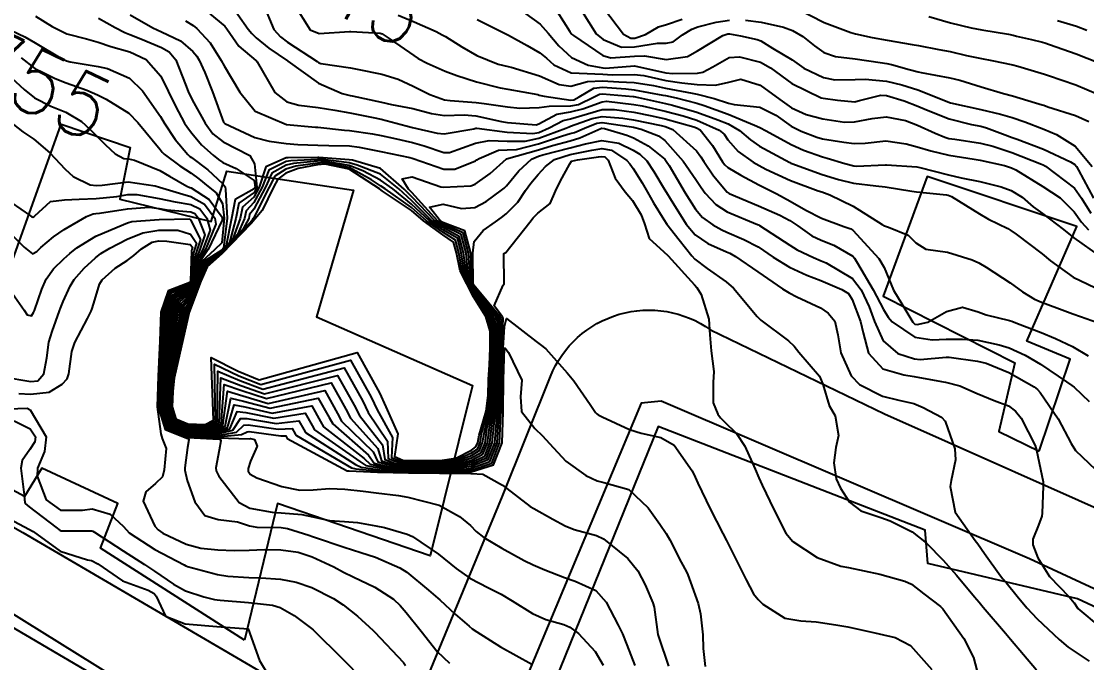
# Model space of a CAD drawing. Header units: metres. Extents: x 318500 to 325275, y 7408834 to 7428799.
# Drawn here: x 323416.3 to 323483.8, y 7419974.9 to 7420015.6 of the extents above; entities that cross this region are included whole.
import ezdxf
from ezdxf.enums import TextEntityAlignment as Align

# ---------------------------------------------------------------- set-up
doc = ezdxf.new("R2010")
doc.units = ezdxf.units.M
doc.header["$MEASUREMENT"] = 0
for name, color, linetype in [('Cotas', 45, 'Continuous'), ('Curvas de Nivel 1m', 11, 'Continuous'), ('Curvas de Nivel 5m', 15, 'Continuous'), ('Edificações', 30, 'Continuous'), ('Vias Primárias', 230, 'Continuous')]:
    doc.layers.add(name, color=color, linetype=linetype)
doc.styles.add('Style-STANDARD', font='STANDARD.shx')

msp = doc.modelspace()

# ---------------------------------------------------------------- linework, layer by layer
at = {"layer": 'Curvas de Nivel 1m', "flags": 128}
for points, elevation in [([(323429.367, 7420016.948), (323430.68, 7420015.078), (323430.905, 7420014.791), (323431.185, 7420014.522), (323431.989, 7420013.869), (323433.17, 7420013.064), (323433.201, 7420013.04), (323435.15, 7420011.659), (323436.648, 7420010.997), (323437.138, 7420010.871), (323437.285, 7420010.84), (323439.132, 7420010.445), (323439.774, 7420010.31), (323441.127, 7420010.046), (323442.307, 7420009.737), (323443.12, 7420009.6), (323444.377, 7420009.635), (323445.121, 7420009.59), (323446.754, 7420009.225), (323447.115, 7420009.163), (323448.937, 7420009.008), (323449.114, 7420009.072), (323450.258, 7420009.678), (323451.125, 7420009.828), (323451.905, 7420010.016), (323453.135, 7420010.473), (323453.404, 7420010.508), (323455.133, 7420010.3), (323455.668, 7420010.205), (323457.127, 7420009.868), (323458.256, 7420009.576), (323459.119, 7420009.306), (323460.547, 7420008.678), (323460.862, 7420008.428), (323461.104, 7420008.063), (323461.753, 7420007.317), (323462.694, 7420006.646), (323463.087, 7420006.427), (323463.508, 7420006.212), (323465.073, 7420005.492), (323466.819, 7420004.838), (323467.063, 7420004.761), (323467.566, 7420004.582), (323469.05, 7420003.866), (323470.875, 7420002.699), (323471.031, 7420002.612), (323471.284, 7420002.536), (323472.519, 7420002.011), (323473.02, 7420001.529), (323473.641, 7420001.122), (323475.017, 7420000.932), (323476.595, 7420000.464), (323477.007, 7420000.257), (323477.468, 7419999.988), (323478.989, 7419998.998), (323479.78, 7419998.418), (323480.533, 7419997.965), (323480.974, 7419997.777), (323481.955, 7419997.405), (323482.967, 7419997.039), (323483.465, 7419996.873), (323484.893, 7419996.351)], 748), ([(323433.578, 7420016.673), (323434.621, 7420015.026), (323435.188, 7420014.807), (323437.116, 7420014.918), (323437.189, 7420014.924), (323439.045, 7420014.818), (323439.188, 7420014.777), (323439.692, 7420014.448), (323441.175, 7420013.399), (323441.462, 7420013.225), (323442.03, 7420012.927), (323443.163, 7420012.417), (323443.913, 7420012.144), (323445.153, 7420011.741), (323446.656, 7420011.356), (323447.146, 7420011.265), (323449.043, 7420010.93), (323449.141, 7420010.9), (323449.451, 7420010.825), (323451.137, 7420010.574), (323451.332, 7420010.603), (323451.676, 7420010.795), (323452.592, 7420011.342), (323453.149, 7420011.395), (323454.622, 7420011.284), (323455.147, 7420011.234), (323456.967, 7420010.898), (323457.142, 7420010.861), (323457.811, 7420010.713), (323459.135, 7420010.376), (323459.589, 7420010.238), (323461.125, 7420009.677), (323462.776, 7420008.984), (323463.113, 7420008.843), (323463.517, 7420008.636), (323465.101, 7420007.766), (323465.9, 7420007.41), (323467.094, 7420006.981), (323467.396, 7420006.889), (323468.503, 7420006.569), (323469.088, 7420006.412), (323469.252, 7420006.394), (323471.089, 7420006.476), (323471.149, 7420006.48), (323473.088, 7420006.352), (323473.278, 7420006.316), (323475.08, 7420005.844), (323475.898, 7420005.652), (323477.074, 7420005.413), (323478.417, 7420005.092), (323479.066, 7420004.853), (323479.748, 7420004.42), (323480.462, 7420003.817), (323481.05, 7420003.394), (323482.373, 7420002.387), (323483.032, 7420001.858), (323484.704, 7420000.666)], 746), ([(323447.378, 7420016.697), (323449.198, 7420015.384), (323449.711, 7420014.822), (323450.385, 7420014.015), (323451.175, 7420013.283), (323452.245, 7420012.789), (323453.168, 7420012.618), (323453.336, 7420012.609), (323455.17, 7420012.742), (323457.164, 7420012.311), (323457.616, 7420012.263), (323459.164, 7420012.295), (323459.518, 7420012.341), (323460.146, 7420012.685), (323461.176, 7420013.27), (323461.842, 7420013.325), (323463.173, 7420012.986), (323463.792, 7420012.634), (323465.155, 7420011.623), (323467.012, 7420010.722), (323467.142, 7420010.691), (323468.039, 7420010.577), (323469.139, 7420010.476), (323469.211, 7420010.488), (323469.452, 7420010.557), (323470.795, 7420010.894), (323471.145, 7420010.872), (323472.28, 7420010.523), (323473.135, 7420010.191), (323473.681, 7420009.953), (323475.124, 7420009.392), (323476.554, 7420009.038), (323477.125, 7420008.928), (323477.492, 7420008.823), (323478.509, 7420008.439), (323479.117, 7420008.213), (323479.438, 7420008.102), (323481.106, 7420007.469), (323482.818, 7420006.658), (323483.092, 7420006.498), (323483.199, 7420006.378), (323483.335, 7420006.128), (323484.274, 7420004.362)], 743), ([(323449.863, 7420016.82), (323451.077, 7420014.917), (323451.151, 7420014.801), (323451.167, 7420014.777), (323451.19, 7420014.76), (323451.313, 7420014.674), (323453.176, 7420013.398), (323453.666, 7420013.264), (323455.176, 7420013.367), (323455.815, 7420013.379), (323457.174, 7420013.149), (323458.539, 7420013.343), (323459.18, 7420013.71), (323460.779, 7420014.676), (323461.088, 7420014.775), (323461.192, 7420014.781), (323461.905, 7420014.659), (323462.963, 7420014.419), (323463.187, 7420014.324), (323463.935, 7420013.88), (323465.175, 7420013.136), (323465.475, 7420012.917), (323465.911, 7420012.609), (323467.161, 7420012.01), (323467.88, 7420011.859), (323469.16, 7420011.885), (323469.802, 7420011.912), (323471.158, 7420011.771), (323472.132, 7420011.548), (323473.151, 7420011.23), (323475.007, 7420010.482), (323475.139, 7420010.429), (323475.211, 7420010.408), (323477.135, 7420009.989), (323478.383, 7420009.692), (323479.13, 7420009.473), (323479.92, 7420009.21), (323481.123, 7420008.741), (323481.936, 7420008.392), (323483.109, 7420007.662), (323484.191, 7420006.363)], 742), ([(323423.202, 7420015.99), (323424.641, 7420015.155), (323425.188, 7420014.904), (323426.381, 7420014.331), (323427.175, 7420013.665), (323427.425, 7420013.37), (323427.585, 7420013.114), (323427.94, 7420012.327), (323428.421, 7420011.101), (323429.111, 7420009.188), (323429.212, 7420009.089), (323431.101, 7420008.201), (323432.014, 7420007.971), (323433.098, 7420007.825), (323433.827, 7420007.762), (323435.097, 7420007.724), (323435.798, 7420007.704), (323437.097, 7420007.67), (323437.718, 7420007.602), (323439.094, 7420007.32), (323440.934, 7420006.942), (323441.089, 7420006.904), (323441.141, 7420006.888), (323443.079, 7420006.209), (323443.779, 7420006.2), (323445.088, 7420006.723), (323445.182, 7420006.786), (323445.32, 7420006.878), (323446.561, 7420007.4), (323447.096, 7420007.423), (323447.694, 7420007.449), (323449.1, 7420007.806), (323450.603, 7420008.306), (323451.107, 7420008.452), (323451.375, 7420008.529), (323452.013, 7420008.791), (323452.788, 7420009.11), (323453.116, 7420009.158), (323454.976, 7420008.888), (323455.112, 7420008.86), (323455.607, 7420008.743), (323456.695, 7420008.316), (323457.103, 7420008.019), (323458.266, 7420006.708), (323459.073, 7420005.555), (323459.406, 7420005.036), (323459.664, 7420004.691), (323460.331, 7420003.962), (323461.042, 7420003.502), (323462.969, 7420002.703), (323463.031, 7420002.676), (323463.102, 7420002.639), (323465.018, 7420001.382), (323465.495, 7420001.093), (323466.535, 7420000.597), (323467.007, 7420000.403), (323467.326, 7420000.265), (323468.991, 7419999.266), (323469.557, 7419998.554), (323470.048, 7419997.47), (323470.385, 7419996.546), (323470.942, 7419995.331), (323471.872, 7419994.526), (323472.925, 7419994.178), (323473.295, 7419994.134), (323474.927, 7419994.285), (323475.12, 7419994.285), (323476.924, 7419994.036), (323477.471, 7419993.903), (323478.913, 7419993.308), (323480.52, 7419992.406), (323480.736, 7419992.24), (323480.897, 7419992.054), (323482.033, 7419990.388), (323482.857, 7419988.819), (323483.146, 7419988.376), (323484.826, 7419986.761)], 751), ([(323428.258, 7420016.056), (323429.192, 7420015.266), (323429.319, 7420015.098), (323430.093, 7420013.994), (323431.17, 7420013.096), (323431.186, 7420013.086), (323431.203, 7420013.07), (323431.243, 7420012.995), (323432.372, 7420011.052), (323433.132, 7420010.476), (323433.895, 7420010.266), (323435.126, 7420010.113), (323436.184, 7420009.944), (323437.122, 7420009.763), (323438.615, 7420009.47), (323439.116, 7420009.361), (323440.707, 7420008.944), (323441.109, 7420008.848), (323442.675, 7420008.486), (323443.105, 7420008.449), (323444.994, 7420008.767), (323445.109, 7420008.804), (323445.182, 7420008.806), (323447.107, 7420008.537), (323448.729, 7420008.459), (323449.107, 7420008.532), (323449.759, 7420008.82), (323450.648, 7420009.276), (323451.119, 7420009.402), (323452.196, 7420009.717), (323453.128, 7420009.977), (323453.911, 7420009.985), (323455.126, 7420009.805), (323456.266, 7420009.589), (323457.12, 7420009.384), (323458.93, 7420008.885), (323459.112, 7420008.827), (323459.338, 7420008.697), (323460.116, 7420007.701), (323460.766, 7420006.675), (323460.896, 7420006.481), (323461.084, 7420006.303), (323461.912, 7420005.823), (323463.068, 7420005.2), (323464.197, 7420004.629), (323465.053, 7420004.18), (323466.043, 7420003.608), (323467.038, 7420003.104), (323468.44, 7420002.569), (323468.884, 7420002.417), (323469.028, 7420002.326), (323470.669, 7420000.543), (323471.001, 7419999.96), (323471.598, 7419998.531), (323472.116, 7419997.667), (323472.814, 7419996.512), (323472.958, 7419996.385), (323473.102, 7419996.364), (323473.776, 7419996.498), (323474.967, 7419997.185), (323475.98, 7419997.46), (323476.967, 7419997.156), (323477.478, 7419996.966), (323478.962, 7419996.602), (323479.096, 7419996.563), (323479.453, 7419996.423), (323480.952, 7419995.843), (323481.872, 7419995.465), (323482.939, 7419994.96), (323483.947, 7419994.365)], 749), ([(323431.653, 7420016.624), (323432.319, 7420015.053), (323432.723, 7420014.585), (323433.182, 7420014.253), (323435.046, 7420013.021), (323435.169, 7420012.945), (323435.282, 7420012.904), (323437.165, 7420012.624), (323437.601, 7420012.546), (323439.159, 7420012.214), (323440.193, 7420011.911), (323441.148, 7420011.467), (323442.197, 7420010.924), (323443.135, 7420010.589), (323443.493, 7420010.546), (323445.133, 7420010.432), (323445.649, 7420010.358), (323447.129, 7420010.154), (323447.906, 7420010.071), (323449.129, 7420010.115), (323449.759, 7420010.192), (323451.131, 7420010.217), (323451.617, 7420010.31), (323452.613, 7420010.785), (323452.965, 7420010.959), (323453.143, 7420010.976), (323455.082, 7420010.809), (323455.141, 7420010.8), (323455.434, 7420010.746), (323457.135, 7420010.363), (323457.595, 7420010.254), (323459.127, 7420009.813), (323460.465, 7420009.335), (323461.116, 7420009.071), (323461.838, 7420008.659), (323462.521, 7420008.066), (323463.1, 7420007.651), (323465.016, 7420006.621), (323465.09, 7420006.588), (323465.145, 7420006.563), (323467.079, 7420005.869), (323468.104, 7420005.546), (323469.071, 7420005.321), (323470.475, 7420005.14), (323471.068, 7420005.08), (323472.764, 7420004.815), (323473.064, 7420004.775), (323474.966, 7420004.577), (323475.061, 7420004.56), (323475.28, 7420004.478), (323477.049, 7420003.363), (323477.623, 7420003.029), (323478.839, 7420002.433), (323479.038, 7420002.316), (323479.378, 7420002.081), (323481.017, 7420000.84), (323481.555, 7420000.395), (323482.995, 7419999.348), (323484.859, 7419998.475)], 747), ([(323451.914, 7420016.088), (323452.755, 7420014.784), (323453.186, 7420014.416), (323454.362, 7420013.942), (323455.182, 7420013.954), (323456.636, 7420014.18), (323457.185, 7420014.19), (323457.62, 7420014.281), (323458.213, 7420014.71), (323458.818, 7420015.081), (323459.198, 7420015.22), (323460.359, 7420015.527), (323461.205, 7420015.651)], 741), ([(323417.2, 7420015.904), (323418.249, 7420015.239), (323419.186, 7420014.785), (323420.427, 7420014.456), (323421.181, 7420014.253), (323421.974, 7420013.984), (323423.175, 7420013.631), (323424.221, 7420013.159), (323425.154, 7420012.09), (323425.608, 7420011.143), (323426.069, 7420010.192), (323426.641, 7420009.127), (323426.826, 7420008.843), (323427.104, 7420008.478), (323427.731, 7420007.745), (323428.458, 7420007.099), (323428.809, 7420006.818), (323429.083, 7420006.62), (323429.916, 7420006.243), (323431.066, 7420005.484), (323431.127, 7420005.069), (323431.058, 7420004.951), (323429.855, 7420004.274), (323429.621, 7420003.084), (323429.296, 7420001.37), (323429.009, 7420001.032), (323427.846, 7420000.259), (323427.373, 7419999.114), (323426.966, 7419998.214), (323426.41, 7419997.676), (323426.22, 7419997.131), (323426.126, 7419996.316), (323425.64, 7419993.675), (323425.527, 7419992.503), (323425.487, 7419991.141), (323425.808, 7419990.085), (323426.855, 7419989.667), (323428.362, 7419989.591), (323429.219, 7419989.91), (323429.578, 7419991.696), (323430.396, 7419991.501), (323432.075, 7419991.053), (323435.123, 7419991.695), (323435.808, 7419990.47), (323436.039, 7419990.056), (323438.315, 7419988.08), (323438.675, 7419987.581), (323439.617, 7419987.345), (323441.222, 7419987.322), (323442.826, 7419987.297), (323444.312, 7419987.404), (323444.829, 7419987.497), (323445.789, 7419987.912), (323446.162, 7419988.86), (323446.296, 7419990.29), (323446.413, 7419990.857), (323446.466, 7419991.266), (323446.497, 7419992.856), (323446.509, 7419993.253), (323446.577, 7419994.855), (323446.629, 7419996.537), (323446.516, 7419996.857), (323444.978, 7419998.768), (323444.865, 7419998.998), (323444.797, 7420000.883), (323444.427, 7420002.292), (323443.029, 7420002.827), (323442.867, 7420002.912), (323442.181, 7420003.785), (323443.046, 7420003.987), (323444.216, 7420003.719), (323445.043, 7420003.776), (323445.772, 7420004.15), (323446.749, 7420004.863), (323446.923, 7420005.001), (323447.064, 7420005.138), (323447.838, 7420006.09), (323448.644, 7420006.837), (323449.092, 7420007.021), (323449.374, 7420007.107), (323451.098, 7420007.561), (323452.078, 7420007.812), (323453.102, 7420008.027), (323454.193, 7420007.856), (323455.097, 7420007.408), (323455.508, 7420007.157), (323455.953, 7420006.737), (323456.409, 7420006.059), (323457.063, 7420004.952), (323457.202, 7420004.719), (323457.428, 7420004.343), (323458.462, 7420002.706), (323459.023, 7420002.05), (323459.826, 7420001.495), (323461.013, 7420000.961), (323461.215, 7420000.87), (323461.59, 7420000.661), (323462.996, 7419999.696), (323464.554, 7419998.624), (323464.976, 7419998.36), (323465.466, 7419998.119), (323466.962, 7419997.422), (323467.461, 7419997.085), (323467.873, 7419996.576), (323468.078, 7419995.704), (323468.257, 7419994.57), (323468.908, 7419993.098), (323469.432, 7419992.555), (323470.893, 7419991.813), (323471.934, 7419991.567), (323472.888, 7419991.343), (323473.489, 7419991.104), (323474.633, 7419990.484), (323474.876, 7419990.241), (323475.489, 7419988.474), (323475.527, 7419987.785), (323475.256, 7419986.476), (323475.195, 7419986.098), (323475.515, 7419984.473), (323476.773, 7419982.669), (323476.936, 7419982.458), (323477.364, 7419981.848), (323478.378, 7419980.435), (323478.54, 7419980.235), (323478.736, 7419980.001), (323479.443, 7419979.135), (323480.056, 7419978.41), (323480.71, 7419977.715), (323482.106, 7419976.386), (323482.683, 7419975.904), (323483.996, 7419975.034)], 753), ([(323421.199, 7420015.774), (323422.239, 7420015.184), (323422.869, 7420014.857), (323423.186, 7420014.739), (323423.878, 7420014.468), (323425.178, 7420013.904), (323425.667, 7420013.635), (323426.087, 7420013.136), (323426.699, 7420011.575), (323426.874, 7420011.124), (323427.132, 7420010.596), (323427.946, 7420009.107), (323428.446, 7420008.443), (323429.098, 7420007.927), (323430.786, 7420007.073), (323431.082, 7420006.534), (323431.234, 7420005.067), (323431.055, 7420004.716), (323430.084, 7420004.04), (323429.898, 7420003.081), (323429.488, 7420001.559), (323429.009, 7420000.998), (323427.886, 7420000.218), (323427.421, 7419999.113), (323426.964, 7419998.082), (323426.499, 7419997.585), (323426.34, 7419997.129), (323426.256, 7419996.443), (323425.699, 7419993.553), (323425.588, 7419992.441), (323425.55, 7419991.14), (323425.857, 7419990.132), (323426.856, 7419989.736), (323428.291, 7419989.664), (323429.083, 7419989.98), (323429.37, 7419992.125), (323430.333, 7419991.841), (323431.956, 7419991.362), (323435.534, 7419992.175), (323436.342, 7419990.728), (323436.609, 7419990.238), (323438.605, 7419988.291), (323438.911, 7419987.656), (323439.762, 7419987.416), (323441.294, 7419987.392), (323442.827, 7419987.368), (323444.229, 7419987.489), (323444.831, 7419987.625), (323445.68, 7419988.025), (323446.006, 7419988.863), (323446.149, 7419990.147), (323446.303, 7419990.859), (323446.37, 7419991.365), (323446.401, 7419992.857), (323446.42, 7419993.344), (323446.486, 7419994.857), (323446.522, 7419996.433), (323446.381, 7419996.859), (323444.977, 7419998.68), (323444.77, 7419999.097), (323444.646, 7420000.885), (323444.308, 7420002.176), (323443.028, 7420002.73), (323442.705, 7420002.913), (323441.057, 7420004.714), (323440.856, 7420004.942), (323440.436, 7420005.58), (323441.072, 7420005.721), (323442.889, 7420005.087), (323443.062, 7420005.054), (323444.797, 7420005.151), (323445.065, 7420005.241), (323446.019, 7420005.927), (323447.071, 7420006.86), (323449.096, 7420007.42), (323449.98, 7420007.698), (323451.102, 7420008.005), (323451.713, 7420008.184), (323453.039, 7420008.781), (323453.087, 7420008.803), (323453.11, 7420008.806), (323453.267, 7420008.778), (323454.7, 7420008.35), (323455.104, 7420008.194), (323456.051, 7420007.687), (323457.091, 7420006.829), (323457.182, 7420006.719), (323457.366, 7420006.437), (323458.393, 7420004.707), (323459.044, 7420003.657), (323459.485, 7420003.142), (323460.136, 7420002.683), (323460.711, 7420002.359), (323461.025, 7420002.208), (323462.119, 7420001.752), (323463.016, 7420001.275), (323463.976, 7420000.63), (323465, 7419999.982), (323466.111, 7419999.485), (323466.988, 7419999.146), (323468.32, 7419998.57), (323468.737, 7419998.325), (323468.974, 7419997.95), (323469.5, 7419996.555), (323469.676, 7419995.826), (323470.006, 7419994.549), (323470.915, 7419993.553), (323472.261, 7419993.169), (323472.908, 7419993.068), (323474.65, 7419992.738), (323474.903, 7419992.699), (323475.809, 7419992.471), (323476.895, 7419991.988), (323477.983, 7419991.536), (323478.888, 7419991.199), (323479.336, 7419990.874), (323479.698, 7419990.418), (323480.579, 7419988.68), (323480.668, 7419988.403), (323480.838, 7419987.588), (323481.08, 7419986.397), (323481.093, 7419986.122), (323481.029, 7419984.398), (323480.993, 7419984.202), (323480.789, 7419983.634), (323480.434, 7419982.746), (323480.442, 7419982.405), (323480.758, 7419981.581), (323481.482, 7419980.393), (323482.727, 7419979.109), (323483.062, 7419978.713), (323483.292, 7419978.371), (323484.702, 7419977.172)], 752), ([(323445.202, 7420015.693), (323446.857, 7420014.863), (323447.188, 7420014.686), (323448.37, 7420014.03), (323449.178, 7420013.583), (323449.59, 7420013.239), (323450.069, 7420012.817), (323451.163, 7420012.303), (323451.676, 7420012.281), (323453.162, 7420012.216), (323453.75, 7420012.182), (323455.162, 7420012.199), (323455.773, 7420012.128), (323457.157, 7420011.83), (323458.187, 7420011.677), (323459.153, 7420011.577), (323460.32, 7420011.515), (323461.156, 7420011.722), (323461.921, 7420011.896), (323463.153, 7420011.526), (323464.399, 7420010.627), (323465.132, 7420010.095), (323466.061, 7420009.671), (323467.122, 7420009.39), (323468.501, 7420009.188), (323469.12, 7420009.196), (323470.251, 7420009.421), (323471.125, 7420009.525), (323472.366, 7420009.276), (323473.117, 7420008.983), (323474.231, 7420008.493), (323474.852, 7420008.228), (323475.107, 7420008.155), (323475.483, 7420008.099), (323477.111, 7420007.841), (323477.898, 7420007.658), (323479.102, 7420007.256), (323480.972, 7420006.521), (323481.091, 7420006.47), (323481.227, 7420006.399), (323483.069, 7420005.006), (323483.509, 7420004.373), (323484.101, 7420003.415)], 744), ([(323462.224, 7420015.635), (323463.203, 7420015.522), (323464.625, 7420015.2), (323465.196, 7420014.996), (323465.856, 7420014.61), (323466.597, 7420014.012), (323467.18, 7420013.586), (323467.931, 7420013.332), (323469.176, 7420013.192), (323470.747, 7420012.971), (323471.174, 7420012.899), (323471.468, 7420012.831), (323472.591, 7420012.519), (323473.168, 7420012.36), (323473.356, 7420012.319), (323475.163, 7420011.997), (323475.802, 7420011.832), (323477.154, 7420011.418), (323478.583, 7420011.004), (323479.146, 7420010.843), (323480.593, 7420010.408), (323481.025, 7420010.288), (323481.138, 7420010.25), (323481.375, 7420010.16), (323483.132, 7420009.607), (323483.985, 7420009.223)], 741), ([(323473.832, 7420015.88), (323475.205, 7420015.474), (323476.518, 7420015.149), (323477.198, 7420015.021), (323478.883, 7420014.747), (323479.194, 7420014.686), (323479.402, 7420014.635), (323480.354, 7420014.413), (323481.041, 7420014.246), (323481.197, 7420014.202), (323481.486, 7420014.107), (323483.187, 7420013.519), (323484.57, 7420012.968)], 739), ([(323481.991, 7420015.613), (323483.209, 7420015.267), (323483.853, 7420015.016)], 738), ([(323415.189, 7420015.222), (323416.519, 7420014.595), (323417.18, 7420014.201), (323418.807, 7420013.234), (323419.167, 7420013.06), (323419.399, 7420012.995), (323421.163, 7420012.71), (323421.773, 7420012.579), (323423.152, 7420011.973), (323423.987, 7420011.162), (323425.116, 7420009.533), (323425.357, 7420009.146), (323426.054, 7420008.09), (323426.855, 7420007.124), (323426.982, 7420007.015), (323427.087, 7420006.947), (323428.131, 7420006.16), (323429.063, 7420005.285), (323429.22, 7420005.088), (323429.236, 7420004.909), (323429.345, 7420003.087), (323429.121, 7420001.199), (323429.01, 7420001.066), (323427.805, 7420000.301), (323427.325, 7419999.115), (323426.968, 7419998.334), (323426.32, 7419997.769), (323426.1, 7419997.133), (323425.997, 7419996.191), (323425.581, 7419993.798), (323425.464, 7419992.569), (323425.423, 7419991.142), (323425.757, 7419990.034), (323426.855, 7419989.601), (323428.43, 7419989.52), (323429.365, 7419989.835), (323429.785, 7419991.269), (323430.462, 7419991.149), (323432.194, 7419990.743), (323434.71, 7419991.213), (323435.273, 7419990.211), (323435.464, 7419989.873), (323438.035, 7419987.875), (323438.42, 7419987.499), (323439.472, 7419987.275), (323441.149, 7419987.251), (323442.825, 7419987.226), (323444.4, 7419987.312), (323444.827, 7419987.374), (323445.901, 7419987.797), (323446.317, 7419988.858), (323446.441, 7419990.431), (323446.52, 7419990.855), (323446.564, 7419991.166), (323446.591, 7419992.855), (323446.6, 7419993.159), (323446.669, 7419994.854), (323446.736, 7419996.641), (323446.658, 7419996.854), (323444.98, 7419998.851), (323444.95, 7419998.911), (323444.935, 7420000.881), (323445.017, 7420001.615), (323445.577, 7420002.322), (323446.361, 7420002.867), (323446.748, 7420003.149), (323447.038, 7420003.362), (323447.78, 7420004.119), (323448.267, 7420004.842), (323448.593, 7420005.311), (323449.075, 7420005.856), (323449.538, 7420006.369), (323450.108, 7420006.815), (323451.093, 7420007.136), (323452.468, 7420007.415), (323453.097, 7420007.517), (323453.728, 7420007.402), (323454.695, 7420006.756), (323454.881, 7420006.547), (323455.082, 7420006.238), (323455.659, 7420005.331), (323456.005, 7420004.736), (323456.388, 7420004.067), (323457.034, 7420003.007), (323457.232, 7420002.718), (323457.999, 7420001.731), (323458.813, 7420000.702), (323459.007, 7420000.5), (323459.783, 7419999.903), (323460.986, 7419999.061), (323461.448, 7419998.663), (323462.953, 7419996.87), (323463.184, 7419996.638), (323464.937, 7419995.328), (323465.296, 7419994.977), (323465.591, 7419994.61), (323466.907, 7419993.075), (323467.107, 7419992.587), (323467.523, 7419991.217), (323467.91, 7419990.575), (323468.111, 7419989.322), (323467.936, 7419988.574), (323467.824, 7419987.587), (323467.967, 7419986.573), (323468.241, 7419985.995), (323468.805, 7419985.102), (323469.53, 7419984.553), (323470.794, 7419984.127), (323471.396, 7419983.925), (323472.781, 7419983.225), (323473.698, 7419982.496), (323474.754, 7419981.43), (323475.592, 7419980.471), (323476.726, 7419979.093), (323477.021, 7419978.753), (323477.281, 7419978.452), (323478.696, 7419976.806), (323479.022, 7419976.425), (323480.661, 7419974.467)], 754), ([(323415.158, 7420012.457), (323416.478, 7420011.26), (323417.132, 7420010.717), (323418.165, 7420010.199), (323419.119, 7420009.805), (323420.124, 7420009.215), (323420.646, 7420008.747), (323421.101, 7420008.266), (323421.644, 7420007.74), (323422.247, 7420007.183), (323422.795, 7420006.884), (323423.085, 7420006.85), (323423.472, 7420006.778), (323425.074, 7420006.113), (323425.695, 7420005.766), (323426.795, 7420005.124), (323426.987, 7420005.05), (323427.059, 7420005.024), (323428.219, 7420004.274), (323429.031, 7420003.159), (323429.042, 7420003.09), (323429.029, 7420002.962), (323428.152, 7420001.103), (323427.686, 7420000.423), (323427.24, 7419999.116), (323426.971, 7419998.549), (323426.142, 7419997.952), (323425.859, 7419997.136), (323425.747, 7419995.947), (323425.457, 7419994.054), (323425.343, 7419992.694), (323425.293, 7419991.144), (323425.661, 7419989.941), (323426.853, 7419989.466), (323428.567, 7419989.38), (323429.714, 7419989.655), (323430.2, 7419990.411), (323430.601, 7419990.405), (323432.449, 7419990.081), (323433.891, 7419990.256), (323434.203, 7419989.694), (323434.318, 7419989.508), (323437.489, 7419987.478), (323437.842, 7419987.315), (323439.182, 7419987.135), (323441.001, 7419987.107), (323442.823, 7419987.078), (323444.587, 7419987.12), (323444.824, 7419987.136), (323446.124, 7419987.568), (323446.625, 7419988.853), (323446.711, 7419990.695), (323446.741, 7419990.852), (323446.753, 7419990.97), (323446.776, 7419992.852), (323446.779, 7419992.975), (323446.85, 7419994.851), (323446.944, 7419996.239), (323447.067, 7419996.731), (323448.934, 7419995.279), (323449.205, 7419995.098), (323449.553, 7419994.821), (323450.907, 7419993.287), (323451.334, 7419992.793), (323452.356, 7419991.299), (323452.709, 7419990.772), (323452.789, 7419990.691), (323452.869, 7419990.641), (323453.122, 7419990.513), (323454.86, 7419989.704), (323455.597, 7419989.479), (323456.855, 7419989.191), (323457.685, 7419988.712), (323458.826, 7419987.089), (323459.026, 7419986.688), (323459.202, 7419986.301), (323459.98, 7419984.678), (323460.777, 7419983.116), (323461.007, 7419982.666), (323461.264, 7419982.161), (323462.019, 7419980.651), (323462.262, 7419980.174), (323462.727, 7419979.299), (323463.009, 7419978.922), (323463.323, 7419978.631), (323464.707, 7419977.739), (323465.731, 7419977.573), (323466.704, 7419977.506), (323467.938, 7419977.335), (323468.7, 7419977.198), (323470.419, 7419976.809), (323470.693, 7419976.75), (323471.702, 7419976.52), (323472.683, 7419976.011), (323474.019, 7419974.49)], 756), ([(323415.508, 7420009.274), (323416.403, 7420008.561), (323417.098, 7420008.099), (323418.103, 7420007.24), (323419.075, 7420006.201), (323419.589, 7420005.743), (323420.658, 7420005.206), (323421.059, 7420005.16), (323421.416, 7420005.195), (323423.063, 7420005.395), (323424.794, 7420005.153), (323425.059, 7420005.069), (323426.537, 7420004.612), (323427.05, 7420004.466), (323427.91, 7420003.974), (323428.576, 7420003.097), (323428.637, 7420002.707), (323427.972, 7420001.106), (323427.61, 7420000.502), (323427.198, 7419999.117), (323426.973, 7419998.642), (323426.053, 7419998.044), (323425.737, 7419997.138), (323425.627, 7419995.83), (323425.394, 7419994.186), (323425.28, 7419992.759), (323425.231, 7419991.145), (323425.611, 7419989.892), (323426.853, 7419989.4), (323428.636, 7419989.309), (323429.943, 7419989.537), (323430.405, 7419989.987), (323430.676, 7419990.004), (323432.589, 7419989.719), (323433.478, 7419989.774), (323433.668, 7419989.435), (323433.737, 7419989.323), (323437.225, 7419987.285), (323437.498, 7419987.206), (323439.037, 7419987.065), (323440.926, 7419987.034), (323442.821, 7419987.007), (323444.684, 7419987.021), (323444.822, 7419987.025), (323446.233, 7419987.455), (323446.781, 7419988.851), (323446.844, 7419990.824), (323446.848, 7419990.85), (323446.851, 7419990.87), (323446.869, 7419992.85), (323446.871, 7419992.88), (323446.928, 7419994.85), (323446.93, 7419994.869), (323446.971, 7419994.85), (323447.187, 7419994.586), (323448.04, 7419992.839), (323447.947, 7419991.776), (323448.002, 7419990.839), (323448.859, 7419989.76), (323449.344, 7419989.311), (323449.781, 7419988.816), (323450.833, 7419987.688), (323452.092, 7419986.781), (323452.815, 7419986.448), (323453.224, 7419986.356), (323454.807, 7419985.892), (323456.04, 7419984.731), (323456.355, 7419984.296), (323456.78, 7419983.702), (323457.184, 7419983.123), (323457.408, 7419982.71), (323458.141, 7419981.307), (323458.465, 7419980.694), (323458.549, 7419980.504), (323458.733, 7419980.027), (323459.214, 7419978.685), (323459.362, 7419978.032), (323459.499, 7419976.682), (323459.527, 7419975.832), (323459.666, 7419974.68)], 757), ([(323415.048, 7420004.509), (323416.874, 7420003.252), (323416.966, 7420003.187), (323417.029, 7420003.159), (323417.094, 7420003.185), (323417.159, 7420003.249), (323418.139, 7420004.143), (323419.045, 7420004.256), (323419.963, 7420004.299), (323421.047, 7420004.353), (323422.348, 7420004.479), (323423.051, 7420004.588), (323423.621, 7420004.594), (323425.048, 7420004.35), (323426.051, 7420004.141), (323427.043, 7420003.965), (323427.607, 7420003.68), (323428.057, 7420003.105), (323428.266, 7420002.345), (323427.798, 7420001.108), (323427.529, 7420000.585), (323427.156, 7419999.117), (323426.974, 7419998.732), (323425.964, 7419998.136), (323425.619, 7419997.14), (323425.509, 7419995.715), (323425.331, 7419994.318), (323425.219, 7419992.821), (323425.166, 7419991.146), (323425.563, 7419989.845), (323426.852, 7419989.334), (323428.707, 7419989.237), (323430.253, 7419989.378), (323430.615, 7419989.556), (323430.754, 7419989.583), (323432.749, 7419989.301), (323433.067, 7419989.294), (323433.133, 7419989.177), (323433.157, 7419989.138), (323436.963, 7419987.094), (323437.088, 7419987.075), (323438.892, 7419986.995), (323440.854, 7419986.963), (323442.82, 7419986.933), (323444.789, 7419986.912), (323444.82, 7419986.912), (323445.57, 7419986.869), (323446.81, 7419986.175), (323448.554, 7419984.832), (323448.789, 7419984.697), (323449.998, 7419984.027), (323450.778, 7419983.596), (323451.358, 7419983.373), (323452.772, 7419982.978), (323453.209, 7419982.766), (323454.752, 7419981.522), (323455.389, 7419980.74), (323455.861, 7419979.867), (323456.348, 7419978.726), (323456.426, 7419978.435), (323456.66, 7419976.72), (323456.688, 7419976.595), (323457.326, 7419974.71)], 758), ([(323415.738, 7420001.99), (323416.47, 7420001.258), (323417.004, 7420000.846), (323417.277, 7420000.976), (323417.54, 7420001.245), (323418.338, 7420001.916), (323419.022, 7420002.385), (323420.426, 7420003.209), (323420.856, 7420003.379), (323421.033, 7420003.399), (323421.258, 7420003.422), (323423.038, 7420003.698), (323424.411, 7420003.785), (323425.038, 7420003.703), (323425.52, 7420003.626), (323427.036, 7420003.504), (323427.302, 7420003.384), (323427.521, 7420003.113), (323427.944, 7420002.031), (323427.625, 7420001.111), (323427.439, 7420000.678), (323427.118, 7419999.118), (323426.975, 7419998.815), (323425.875, 7419998.227), (323425.499, 7419997.142), (323425.395, 7419995.604), (323425.266, 7419994.452), (323425.156, 7419992.886), (323425.104, 7419991.146), (323425.514, 7419989.798), (323426.851, 7419989.263), (323428.773, 7419989.169), (323430.753, 7419989.12), (323430.821, 7419989.13), (323430.838, 7419989.133), (323431.093, 7419989.066), (323431.261, 7419988.647), (323430.829, 7419987.697), (323430.671, 7419987.223), (323430.681, 7419987.071), (323430.817, 7419986.871), (323431.232, 7419986.646), (323432.806, 7419986.085), (323433.955, 7419985.87), (323434.803, 7419985.878), (323435.845, 7419985.959), (323436.804, 7419985.932), (323437.97, 7419985.805), (323438.801, 7419985.701), (323440.221, 7419985.516), (323440.797, 7419985.41), (323442.79, 7419984.91), (323444.091, 7419984.198), (323444.777, 7419983.617), (323445.145, 7419983.246), (323445.632, 7419982.867), (323446.76, 7419982.183), (323448.191, 7419981.393), (323448.745, 7419981.131), (323449.498, 7419980.819), (323450.733, 7419980.328), (323451.42, 7419980.099), (323452.721, 7419979.504), (323453.376, 7419978.763), (323454.144, 7419977.307), (323454.406, 7419976.753), (323454.68, 7419976.068), (323455.208, 7419974.742)], 759), ([(323415.137, 7419993.036), (323416.892, 7419992.744), (323417.341, 7419992.798), (323417.731, 7419993.242), (323417.908, 7419994.247), (323418.052, 7419995.239), (323418.251, 7419995.923), (323418.723, 7419997.232), (323418.788, 7419997.397), (323418.959, 7419997.812), (323419.4, 7419998.797), (323419.642, 7419999.22), (323420.275, 7419999.927), (323421.001, 7420000.584), (323421.344, 7420000.856), (323421.906, 7420001.187), (323423.016, 7420001.76), (323424.007, 7420002.173), (323425.022, 7420002.332), (323426.227, 7420002.337), (323427.02, 7420002.092), (323427.405, 7420001.506), (323427.281, 7420001.116), (323427.225, 7420000.898), (323427.052, 7419999.119), (323426.978, 7419998.962), (323425.698, 7419998.41), (323425.258, 7419997.145), (323425.178, 7419995.392), (323425.129, 7419994.736), (323425.032, 7419993.014), (323424.976, 7419991.148), (323425.415, 7419989.701), (323426.85, 7419989.124), (323426.891, 7419989.119), (323426.918, 7419989.05), (323426.842, 7419988.568), (323426.664, 7419987.281), (323426.669, 7419987.122), (323426.81, 7419986.466), (323427.309, 7419985.112), (323427.929, 7419984.251), (323428.779, 7419984.004), (323430.003, 7419983.853), (323430.775, 7419983.608), (323431.227, 7419983.516), (323432.774, 7419983.486), (323433.172, 7419983.432), (323434.538, 7419983.013), (323434.769, 7419982.929), (323434.897, 7419982.88), (323436.759, 7419982.238), (323437.818, 7419981.91), (323438.75, 7419981.61), (323440.298, 7419980.937), (323440.736, 7419980.657), (323442.11, 7419979.525), (323442.712, 7419979.023), (323442.843, 7419978.908), (323443.812, 7419978.004), (323444.694, 7419977.236), (323444.893, 7419977.078), (323445.188, 7419976.873), (323446.676, 7419975.933), (323448.66, 7419974.83)], 761), ([(323416.148, 7419991.994), (323416.88, 7419991.936), (323418.06, 7419992.061), (323418.89, 7419992.582), (323419.196, 7419992.925), (323419.314, 7419993.224), (323419.504, 7419994.638), (323419.684, 7419995.219), (323420.484, 7419996.745), (323420.724, 7419997.203), (323420.788, 7419997.367), (323420.961, 7419997.917), (323421.257, 7419998.914), (323421.424, 7419999.193), (323422.24, 7419999.933), (323422.999, 7420000.422), (323423.441, 7420000.728), (323423.927, 7420001.161), (323424.599, 7420001.569), (323425.015, 7420001.651), (323425.518, 7420001.646), (323427.013, 7420001.438), (323427.152, 7420001.259), (323427.108, 7420001.119), (323427.092, 7420001.036), (323427.021, 7419999.119), (323426.979, 7419999.029), (323425.609, 7419998.502), (323425.138, 7419997.147), (323425.076, 7419995.292), (323425.056, 7419994.888), (323424.971, 7419993.077), (323424.912, 7419991.149), (323425.137, 7419989.43), (323425.239, 7419989.144), (323425.484, 7419988.497), (323425.364, 7419987.142), (323425.258, 7419986.699), (323424.807, 7419986.289), (323424.202, 7419985.752), (323424.016, 7419985.158), (323424.774, 7419983.577), (323424.969, 7419983.344), (323425.266, 7419983.143), (323426.76, 7419982.438), (323427.679, 7419982.184), (323428.755, 7419982.074), (323429.8, 7419982.034), (323430.755, 7419982.051), (323431.718, 7419982.093), (323432.756, 7419982.089), (323433.853, 7419981.924), (323434.749, 7419981.626), (323436.103, 7419980.996), (323436.735, 7419980.667), (323437.334, 7419980.378), (323438.721, 7419979.714), (323439.902, 7419978.942), (323440.322, 7419978.552), (323440.702, 7419978.107), (323441.644, 7419976.92), (323442.671, 7419975.64), (323443.448, 7419974.898)], 762), ([(323414.867, 7419990.993), (323416.673, 7419991.058), (323416.867, 7419990.961), (323417.873, 7419989.24), (323417.768, 7419988.309), (323417.333, 7419987.245), (323417.308, 7419986.749), (323417.875, 7419985.239), (323418.784, 7419984.584), (323420.177, 7419984.603), (323420.785, 7419984.674), (323421.941, 7419984.342), (323422.774, 7419983.55), (323423.146, 7419983.166), (323424.754, 7419982.11), (323426.614, 7419981.122), (323426.739, 7419981.061), (323426.83, 7419981.027), (323428.731, 7419980.515), (323429.399, 7419980.414), (323430.729, 7419980.324), (323431.483, 7419980.304), (323432.728, 7419980.223), (323433.73, 7419980.02), (323434.72, 7419979.689), (323436.09, 7419978.996), (323436.706, 7419978.585), (323437.606, 7419977.883), (323438.615, 7419976.961), (323438.689, 7419976.884), (323440.533, 7419974.932), (323440.657, 7419974.755)], 763), ([(323415.842, 7419990.248), (323416.855, 7419989.745), (323417.2, 7419989.247), (323417.164, 7419988.928), (323416.838, 7419988.428), (323416.352, 7419987.732), (323416.277, 7419987.258), (323416.482, 7419985.567), (323416.494, 7419985.254), (323416.55, 7419985.016), (323416.786, 7419984.814), (323418.495, 7419983.51), (323418.771, 7419983.311), (323418.826, 7419983.285), (323420.771, 7419983.283), (323420.834, 7419983.262), (323420.936, 7419983.198), (323422.753, 7419982.023), (323424.104, 7419981.156), (323424.734, 7419980.736), (323425.95, 7419979.903), (323426.716, 7419979.489), (323427.88, 7419979.102), (323428.547, 7419978.931), (323428.708, 7419978.906), (323428.904, 7419978.892), (323430.707, 7419978.751), (323432.232, 7419978.574), (323432.704, 7419978.426), (323433.588, 7419977.916), (323434.691, 7419977.098), (323434.793, 7419977.009), (323436.663, 7419975.178), (323436.851, 7419974.987), (323438.633, 7419973.165)], 764)]:
    msp.add_lwpolyline(points, dxfattribs=dict(at, elevation=elevation))
for points, elevation in [([(323439.079, 7420006.242), (323437.299, 7420006.774), (323437.087, 7420006.801), (323435.164, 7420006.934), (323435.089, 7420006.936), (323433.211, 7420006.916), (323433.088, 7420006.912), (323431.795, 7420006.343), (323431.383, 7420005.065), (323431.05, 7420004.435), (323430.314, 7420003.804), (323430.175, 7420003.079), (323429.715, 7420001.781), (323429.008, 7420000.964), (323427.927, 7420000.175), (323427.469, 7419999.113), (323426.962, 7419997.936), (323426.588, 7419997.493), (323426.46, 7419997.127), (323426.389, 7419996.573), (323425.757, 7419993.433), (323425.651, 7419992.376), (323425.614, 7419991.139), (323425.907, 7419990.181), (323426.857, 7419989.802), (323428.222, 7419989.734), (323428.959, 7419990.044), (323429.164, 7419992.55), (323430.272, 7419992.169), (323431.839, 7419991.666), (323435.944, 7419992.655), (323436.877, 7419990.987), (323437.177, 7419990.419), (323438.902, 7419988.508), (323439.138, 7419987.728), (323439.907, 7419987.486), (323441.367, 7419987.463), (323442.828, 7419987.442), (323444.146, 7419987.574), (323444.833, 7419987.762), (323445.569, 7419988.139), (323445.853, 7419988.865), (323445.996, 7419989.998), (323446.196, 7419990.86), (323446.273, 7419991.465), (323446.307, 7419992.859), (323446.33, 7419993.438), (323446.394, 7419994.858), (323446.418, 7419996.331), (323446.242, 7419996.861), (323444.976, 7419998.58), (323444.66, 7419999.21), (323444.493, 7420000.888), (323444.188, 7420002.058), (323443.027, 7420002.622), (323442.534, 7420002.915), (323441.053, 7420004.445), (323440.564, 7420004.945)], 751), ([(323439.068, 7420005.512), (323437.96, 7420006.093), (323437.082, 7420006.442), (323435.373, 7420006.72), (323435.086, 7420006.711), (323433.558, 7420006.558), (323433.081, 7420006.46), (323432.177, 7420005.95), (323431.778, 7420005.059), (323431.039, 7420003.658), (323430.775, 7420003.331), (323430.725, 7420003.073), (323430.369, 7420002.422), (323429.007, 7420000.896), (323428.009, 7420000.091), (323427.57, 7419999.111), (323426.957, 7419997.588), (323426.766, 7419997.31), (323426.7, 7419997.124), (323426.662, 7419996.839), (323425.873, 7419993.191), (323425.778, 7419992.246), (323425.742, 7419991.137), (323426.005, 7419990.276), (323426.858, 7419989.934), (323428.085, 7419989.874), (323428.718, 7419990.168), (323428.749, 7419993.406), (323430.153, 7419992.803), (323431.61, 7419992.261), (323436.766, 7419993.615), (323437.943, 7419991.502), (323438.3, 7419990.777), (323439.518, 7419988.957), (323439.561, 7419987.863), (323440.197, 7419987.626), (323441.514, 7419987.607), (323442.83, 7419987.587), (323443.989, 7419987.736), (323444.838, 7419988.058), (323445.347, 7419988.368), (323445.542, 7419988.87), (323445.679, 7419989.688), (323445.978, 7419990.863), (323446.084, 7419991.66), (323446.118, 7419992.862), (323446.153, 7419993.62), (323446.213, 7419994.861), (323446.218, 7419996.136), (323445.982, 7419996.865), (323444.972, 7419998.361), (323444.415, 7419999.463), (323444.188, 7420000.892), (323443.944, 7420001.821), (323443.025, 7420002.36), (323442.179, 7420002.919), (323441.046, 7420003.976), (323439.85, 7420004.952)], 749), ([(323439.063, 7420005.151), (323438.509, 7420005.528), (323437.08, 7420006.306), (323435.474, 7420006.616), (323435.084, 7420006.591), (323433.714, 7420006.397), (323433.078, 7420006.211), (323432.368, 7420005.753), (323432.014, 7420005.056), (323431.031, 7420003.141), (323431.004, 7420003.097), (323430.999, 7420003.07), (323430.937, 7420002.979), (323429.007, 7420000.862), (323428.05, 7420000.049), (323427.623, 7419999.11), (323426.954, 7419997.38), (323426.854, 7419997.218), (323426.821, 7419997.122), (323426.8, 7419996.973), (323425.933, 7419993.067), (323425.838, 7419992.183), (323425.806, 7419991.136), (323426.054, 7419990.324), (323426.859, 7419990.003), (323428.016, 7419989.945), (323428.603, 7419990.228), (323428.542, 7419993.835), (323430.097, 7419993.104), (323431.495, 7419992.558), (323437.176, 7419994.095), (323438.478, 7419991.761), (323438.859, 7419990.955), (323439.842, 7419989.193), (323439.761, 7419987.926), (323440.347, 7419987.699), (323441.587, 7419987.678), (323442.831, 7419987.66), (323443.916, 7419987.812), (323444.84, 7419988.217), (323445.236, 7419988.482), (323445.389, 7419988.872), (323445.507, 7419989.521), (323445.869, 7419990.865), (323445.987, 7419991.76), (323446.021, 7419992.863), (323446.063, 7419993.712), (323446.12, 7419994.862), (323446.118, 7419996.039), (323445.858, 7419996.866), (323444.97, 7419998.241), (323444.275, 7419999.606), (323444.036, 7420000.895), (323443.824, 7420001.704), (323443.023, 7420002.21), (323441.996, 7420002.92), (323441.043, 7420003.769), (323439.371, 7420004.957)], 748), ([(323439.004, 7420004.961), (323437.078, 7420006.209), (323435.574, 7420006.514), (323435.082, 7420006.473), (323433.858, 7420006.249), (323433.073, 7420005.94), (323432.558, 7420005.558), (323432.298, 7420005.051), (323431.563, 7420003.587), (323431.241, 7420003.171), (323430.865, 7420002.75), (323429.006, 7420000.828), (323428.09, 7420000.008), (323427.675, 7419999.11), (323426.95, 7419997.141), (323425.99, 7419992.948), (323425.901, 7419992.118), (323425.871, 7419991.135), (323426.104, 7419990.373), (323426.859, 7419990.069), (323427.948, 7419990.015), (323428.49, 7419990.286), (323428.335, 7419994.261), (323430.041, 7419993.404), (323431.383, 7419992.849), (323437.589, 7419994.577), (323439.013, 7419992.019), (323439.414, 7419991.132), (323440.177, 7419989.437), (323439.96, 7419987.99), (323440.492, 7419987.769), (323441.659, 7419987.749), (323442.832, 7419987.732), (323443.842, 7419987.887), (323444.843, 7419988.386), (323445.126, 7419988.596), (323445.237, 7419988.874), (323445.333, 7419989.351), (323445.763, 7419990.867), (323445.89, 7419991.86), (323445.926, 7419992.865), (323445.974, 7419993.804), (323446.03, 7419994.864), (323446.022, 7419995.945), (323445.74, 7419996.868), (323444.969, 7419998.117), (323444.127, 7419999.759), (323443.883, 7420000.897), (323443.704, 7420001.586), (323443.021, 7420002.049), (323441.805, 7420002.922), (323441.04, 7420003.585), (323439.206, 7420004.81)], 747)]:
    msp.add_lwpolyline(points, close=True, dxfattribs=dict(at, elevation=elevation))
at = {"layer": 'Curvas de Nivel 5m', "flags": 128}
for points, elevation in [([(323440.193, 7420015.962), (323441.199, 7420015.545), (323442.596, 7420014.919), (323442.991, 7420014.716), (323443.187, 7420014.607), (323444.235, 7420013.949), (323445.175, 7420013.412), (323446.541, 7420012.866), (323447.168, 7420012.706), (323447.365, 7420012.659), (323449.159, 7420012.125), (323450.405, 7420011.557), (323451.15, 7420011.455), (323452.194, 7420011.75), (323453.155, 7420011.808), (323454.177, 7420011.743), (323455.154, 7420011.697), (323456.371, 7420011.513), (323457.149, 7420011.345), (323458.825, 7420011.023), (323459.144, 7420010.963), (323460.236, 7420010.684), (323461.136, 7420010.387), (323461.504, 7420010.295), (323463.132, 7420010.124), (323464.129, 7420009.626), (323465.115, 7420008.931), (323465.737, 7420008.611), (323466.74, 7420008.229), (323467.105, 7420008.13), (323468.446, 7420007.912), (323469.103, 7420007.821), (323469.806, 7420007.85), (323471.105, 7420007.992), (323472.394, 7420007.812), (323473.101, 7420007.626), (323473.962, 7420007.361), (323475.096, 7420007.079), (323476.715, 7420006.843), (323477.095, 7420006.781), (323478.635, 7420006.437), (323479.088, 7420006.292), (323479.355, 7420006.157), (323481.071, 7420005.105), (323482.164, 7420004.389), (323483.051, 7420003.506), (323483.519, 7420002.847), (323483.965, 7420002.366)], 745), ([(323453.215, 7420016.42), (323454.486, 7420014.761), (323454.94, 7420014.506), (323455.188, 7420014.507), (323455.865, 7420014.74), (323456.708, 7420015.216), (323457.2, 7420015.363), (323458.203, 7420015.712)], 740), ([(323465.43, 7420016.403), (323467.204, 7420015.499), (323468.892, 7420014.868), (323469.193, 7420014.784), (323470.248, 7420014.549), (323471.188, 7420014.381), (323472.781, 7420014.111), (323473.185, 7420014.036), (323474.477, 7420013.785), (323475.182, 7420013.654), (323476.234, 7420013.415), (323477.178, 7420013.219), (323477.824, 7420013.097), (323479.174, 7420012.806), (323479.477, 7420012.728), (323480.546, 7420012.409), (323481.167, 7420012.221), (323481.418, 7420012.146), (323483.157, 7420011.542), (323484.545, 7420010.963)], 740), ([(323426.717, 7420015.607), (323427.193, 7420015.299), (323427.421, 7420015.118), (323428.281, 7420014.209), (323428.971, 7420013.093), (323429.165, 7420012.741), (323430.15, 7420011.08), (323431.122, 7420009.874), (323433.11, 7420009.04), (323434.955, 7420008.868), (323435.108, 7420008.854), (323436.795, 7420008.681), (323437.107, 7420008.646), (323438.57, 7420008.434), (323439.104, 7420008.331), (323439.894, 7420008.161), (323441.099, 7420007.887), (323441.842, 7420007.674), (323443.093, 7420007.256), (323443.454, 7420007.265), (323445.1, 7420007.839), (323445.956, 7420008.017), (323447.101, 7420007.979), (323448.235, 7420007.977), (323449.103, 7420008.173), (323450.823, 7420008.804), (323451.027, 7420008.885), (323451.112, 7420008.917), (323452.491, 7420009.415), (323453.121, 7420009.544), (323454.438, 7420009.442), (323455.119, 7420009.324), (323456.864, 7420008.973), (323457.113, 7420008.91), (323457.6, 7420008.715), (323459.097, 7420007.363), (323459.388, 7420006.99), (323459.574, 7420006.693), (323460.182, 7420005.789), (323461.061, 7420004.745), (323461.174, 7420004.668), (323463.049, 7420003.888), (323464.386, 7420003.281), (323465.035, 7420002.944), (323465.541, 7420002.612), (323466.412, 7420001.987), (323467.021, 7420001.694), (323467.816, 7420001.376), (323469.011, 7420000.685), (323469.128, 7420000.559), (323469.321, 7420000.241), (323470.306, 7419998.547), (323470.968, 7419997.301), (323471.25, 7419996.823), (323471.507, 7419996.532), (323472.946, 7419995.56), (323474.06, 7419995.377), (323474.944, 7419995.432), (323475.978, 7419995.436), (323476.944, 7419995.36), (323478.301, 7419995.078), (323478.937, 7419994.877), (323479.951, 7419994.415), (323480.922, 7419993.837), (323482.561, 7419992.727), (323482.902, 7419992.503), (323483.063, 7419992.378), (323484.005, 7419991.477)], 750), ([(323416.297, 7420013.263), (323417.16, 7420012.577), (323418.435, 7420011.953), (323419.147, 7420011.683), (323420.452, 7420011.21), (323421.136, 7420010.918), (323421.685, 7420010.638), (323423.119, 7420009.742), (323423.684, 7420009.164), (323425.093, 7420007.449), (323425.224, 7420007.281), (323425.352, 7420007.146), (323426.352, 7420006.404), (323427.072, 7420005.944), (323427.549, 7420005.594), (323428.155, 7420005.104), (323428.65, 7420004.692), (323429.044, 7420004.022), (323429.166, 7420003.089), (323429.014, 7420001.538), (323428.554, 7420001.097), (323427.754, 7420000.353), (323427.28, 7419999.116), (323426.97, 7419998.448), (323426.231, 7419997.861), (323425.979, 7419997.135), (323425.871, 7419996.068), (323425.521, 7419993.923), (323425.404, 7419992.631), (323425.36, 7419991.143), (323425.709, 7419989.988), (323426.854, 7419989.535), (323428.496, 7419989.453), (323429.527, 7419989.751), (323429.992, 7419990.841), (323430.53, 7419990.785), (323432.319, 7419990.42), (323434.302, 7419990.736), (323434.738, 7419989.953), (323434.895, 7419989.692), (323437.76, 7419987.676), (323438.148, 7419987.413), (323439.332, 7419987.208), (323441.074, 7419987.178), (323442.824, 7419987.152), (323444.491, 7419987.219), (323444.826, 7419987.251), (323446.012, 7419987.683), (323446.472, 7419988.856), (323446.576, 7419990.563), (323446.63, 7419990.854), (323446.657, 7419991.07), (323446.686, 7419992.853), (323446.692, 7419993.065), (323446.76, 7419994.853), (323446.84, 7419996.743), (323446.804, 7419996.852), (323446.288, 7419997.532), (323446.849, 7419998.861), (323446.915, 7419998.927), (323446.899, 7420000.861), (323446.977, 7420000.893), (323447.011, 7420000.922), (323448.545, 7420002.837), (323448.75, 7420003.118), (323449.039, 7420003.423), (323449.831, 7420004.036), (323450.169, 7420004.813), (323450.463, 7420005.415), (323451.086, 7420006.546), (323451.183, 7420006.705), (323451.564, 7420006.795), (323452.888, 7420006.986), (323453.092, 7420007.007), (323453.288, 7420006.973), (323453.501, 7420006.774), (323453.944, 7420005.638), (323454.588, 7420004.757), (323455.052, 7420004.215), (323455.608, 7420003.311), (323455.814, 7420002.738), (323456.102, 7420001.815), (323457.013, 7420000.984), (323457.316, 7420000.717), (323458.982, 7419998.862), (323459.121, 7419998.698), (323459.404, 7419998.263), (323459.88, 7419996.686), (323459.951, 7419995.695), (323460.046, 7419994.683), (323460.207, 7419993.384), (323460.156, 7419992.681), (323460.161, 7419991.401), (323460.463, 7419990.676), (323460.633, 7419990.439), (323460.865, 7419990.207), (323461.648, 7419989.448), (323462.17, 7419988.65), (323462.828, 7419987.184), (323463.069, 7419986.638), (323463.278, 7419986.173), (323464.013, 7419984.628), (323464.778, 7419983.13), (323465.212, 7419982.606), (323466.755, 7419981.596), (323468.261, 7419981.054), (323468.746, 7419980.951), (323470.74, 7419980.54), (323472.321, 7419980.099), (323472.734, 7419979.897), (323473.52, 7419979.291), (323474.58, 7419978.482), (323474.718, 7419978.344), (323476.065, 7419976.466), (323476.672, 7419975.258), (323476.888, 7419974.457)], 755), ([(323415.299, 7419998.952), (323416.486, 7419997.257), (323416.674, 7419996.98), (323416.947, 7419996.906), (323417.08, 7419997.117), (323417.125, 7419997.248), (323417.607, 7419998.607), (323417.882, 7419999.241), (323418.337, 7419999.889), (323418.999, 7420000.514), (323419.38, 7420000.849), (323419.818, 7420001.218), (323421.018, 7420001.96), (323422.372, 7420002.529), (323423.026, 7420002.807), (323423.308, 7420002.887), (323425.029, 7420003.019), (323426.958, 7420003.05), (323427.029, 7420003.001), (323427.657, 7420001.751), (323427.455, 7420001.113), (323427.337, 7420000.783), (323427.082, 7419999.118), (323426.977, 7419998.891), (323425.787, 7419998.319), (323425.379, 7419997.144), (323425.285, 7419995.496), (323425.199, 7419994.591), (323425.095, 7419992.949), (323425.039, 7419991.147), (323425.465, 7419989.75), (323426.851, 7419989.197), (323428.845, 7419989.095), (323428.915, 7419989.089), (323428.955, 7419988.982), (323428.839, 7419988.389), (323428.633, 7419987.282), (323428.644, 7419987.093), (323428.815, 7419986.74), (323430.111, 7419985.077), (323430.786, 7419984.719), (323432.201, 7419984.465), (323432.784, 7419984.431), (323434.078, 7419984.316), (323434.782, 7419984.163), (323435.839, 7419983.94), (323436.779, 7419983.878), (323437.61, 7419983.81), (323438.776, 7419983.609), (323439.316, 7419983.493), (323440.771, 7419983.074), (323441.099, 7419982.927), (323442.753, 7419981.801), (323443.879, 7419980.893), (323444.731, 7419980.291), (323445.912, 7419979.672), (323446.716, 7419979.275), (323447.418, 7419978.843), (323448.702, 7419978.037), (323449.55, 7419977.669), (323450.695, 7419977.34), (323451.08, 7419977.181), (323451.617, 7419976.786), (323452.673, 7419975.633), (323453.189, 7419974.765)], 760), ([(323415.548, 7419984.039), (323416.771, 7419983.393), (323417.039, 7419983.247), (323418.751, 7419981.995), (323420.493, 7419981.454), (323420.743, 7419981.403), (323421.158, 7419981.194), (323422.724, 7419980.118), (323424.35, 7419979.519), (323424.713, 7419979.321), (323424.852, 7419979.148), (323425.443, 7419977.885), (323426.693, 7419977.384), (323426.94, 7419977.364), (323428.691, 7419977.227), (323430.69, 7419977.07), (323431.41, 7419975.059), (323432.63, 7419973.04)], 765)]:
    msp.add_lwpolyline(points, dxfattribs=dict(at, elevation=elevation))
at = {"layer": 'Curvas de Nivel 5m', "elevation": 750, "flags": 128}
msp.add_lwpolyline([(323439.074, 7420005.878), (323437.601, 7420006.463), (323437.084, 7420006.604), (323435.27, 7420006.826), (323435.087, 7420006.824), (323433.393, 7420006.728), (323433.085, 7420006.69), (323431.986, 7420006.147), (323431.566, 7420005.062), (323431.045, 7420004.087), (323430.544, 7420003.568), (323430.449, 7420003.076), (323429.998, 7420002.058), (323429.008, 7420000.93), (323427.969, 7420000.132), (323427.522, 7419999.112), (323426.96, 7419997.769), (323426.677, 7419997.402), (323426.583, 7419997.126), (323426.523, 7419996.704), (323425.816, 7419993.31), (323425.712, 7419992.313), (323425.677, 7419991.138), (323425.955, 7419990.227), (323426.857, 7419989.868), (323428.156, 7419989.801), (323428.836, 7419990.107), (323428.956, 7419992.98), (323430.212, 7419992.49), (323431.724, 7419991.964), (323436.355, 7419993.135), (323437.408, 7419991.244), (323437.737, 7419990.597), (323439.204, 7419988.728), (323439.352, 7419987.796), (323440.052, 7419987.556), (323441.442, 7419987.536), (323442.829, 7419987.513), (323444.067, 7419987.656), (323444.835, 7419987.905), (323445.459, 7419988.253), (323445.698, 7419988.867), (323445.844, 7419989.849), (323446.085, 7419990.862), (323446.179, 7419991.562), (323446.21, 7419992.86), (323446.24, 7419993.531), (323446.301, 7419994.859), (323446.319, 7419996.235), (323446.11, 7419996.863), (323444.974, 7419998.477), (323444.543, 7419999.33), (323444.341, 7420000.89), (323444.065, 7420001.939), (323443.026, 7420002.497), (323442.354, 7420002.917), (323441.049, 7420004.198), (323440.231, 7420004.948)], close=True, dxfattribs=at)
at = {"layer": 'Edificações'}
for points in [[(323430.451, 7419976.346), (323421.325, 7419982.188), (323422.418, 7419985.013), (323417.598, 7419987.26), (323416.505, 7419985.462), (323411.364, 7419988.223), (323418.82, 7420009.049), (323423.19, 7420007.572), (323422.547, 7420004.298), (323428.331, 7420002.886), (323429.328, 7420006.074), (323437.359, 7420004.861), (323435.014, 7419996.851), (323444.911, 7419992.486), (323442.212, 7419981.688), (323432.532, 7419985.023), (323430.451, 7419976.346)], [(323480.837, 7419988.329), (323482.806, 7419994.169), (323480.062, 7419995.301), (323483.223, 7420002.571), (323473.739, 7420005.729), (323470.935, 7419998.161), (323479.286, 7419993.931), (323478.272, 7419989.581), (323480.837, 7419988.329)]]:
    msp.add_lwpolyline(points, close=True, dxfattribs=at)
for points in [[(323466.788, 7419930.289), (323472.332, 7419947.082), (323462.904, 7419950.678), (323465.021, 7419955.942), (323474.391, 7419952.117), (323478, 7419962.289), (323487.199, 7419959.606), (323491.437, 7419970.076), (323496.189, 7419968.475), (323496.189, 7419968.475), (323497.446, 7419972.356), (323483.275, 7419978.978), (323473.78, 7419981.22), (323473.608, 7419983.331), (323456.686, 7419989.904), (323448.911, 7419970.768), (323446.336, 7419963.841), (323448.335, 7419963.042), (323445.65, 7419955.108), (323443.761, 7419955.309), (323441.246, 7419946.233), (323444.218, 7419942.637), (323448.903, 7419940.696), (323448.561, 7419938.166)], [(323406.534, 7419962.562), (323416.585, 7419957.077), (323421.194, 7419968.292), (323419.772, 7419970.006), (323421.05, 7419974.054), (323401.488, 7419985.515)]]:
    msp.add_lwpolyline(points, dxfattribs=at)
at = {"layer": 'Vias Primárias'}
for points in [[(323415.833, 7419583.302), (323419.047, 7419572.746), (323421.03, 7419562.086), (323421.351, 7419557.374), (323421.618, 7419546.016), (323420.655, 7419534.774), (323419.854, 7419529.552), (323419.495, 7419524.986, 0.238184), (323422.135, 7419522.665), (323425.333, 7419521.775), (323439.384, 7419519.04), (323447.038, 7419517.341, 0.392019), (323449.506, 7419518.783), (323449.894, 7419520.081), (323454.112, 7419536.783), (323456.933, 7419548.508), (323462.14, 7419572.405), (323463.204, 7419579.599, 0.075507), (323463.151, 7419593.445, 0), (323461.926, 7419601.304, 0.173993), (323443.828, 7419629.608, 0.279998), (323404.325, 7419640.182, 0.277838)], [(323934.92, 7420316.776, 0), (323936.242, 7420308.849)], [(323715.644, 7420145.548, 0), (323709.04, 7420132.939)], [(323939.281, 7420278.615, 0), (323933.27, 7420270.921)], [(323836.404, 7420021.217), (323839.692, 7420014.547, -0.172492), (323840.737, 7420005.613, 0), (323839.679, 7420000.995, -0.226003), (323822.498, 7419987.869), (323816.045, 7419986.261), (323809.838, 7419985.761), (323797.857, 7419985.557), (323783.43, 7419986.553), (323778.024, 7419986.103, 0.920221), (323778.024, 7419984.652), (323787.034, 7419982.652), (323805.471, 7419977.44), (323826.967, 7419970.976), (323850.367, 7419962.962), (323868.105, 7419955.747), (323881.534, 7419947.778), (323892.006, 7419939.962), (323903.28, 7419930.644), (323910.885, 7419924.39)], [(323831.088, 7420001.787, 0), (323833.844, 7420008.443, 0.220888)], [(323374.881, 7419998.508), (323393.189, 7419990.669), (323406.206, 7419983.952), (323423.204, 7419973.393), (323432.247, 7419967.823, -0.223626), (323436.597, 7419961.166), (323432.381, 7419949.767, -0.399765), (323429.835, 7419948.518), (323416.969, 7419955.5), (323406.91, 7419960.977), (323393.793, 7419966.579), (323381.33, 7419971.209), (323369.984, 7419975.006), (323365.979, 7419976.15)], [(323404.458, 7419989.941), (323416.386, 7419983.176), (323430.807, 7419974.758), (323437.545, 7419970.746, 0.490074), (323441.305, 7419972.223), (323446.799, 7419985.478), (323449.848, 7419993.059, -0.486132), (323460.001, 7419996.015), (323471.03, 7419990.696), (323487.356, 7419983.426), (323505.12, 7419974.67), (323516.078, 7419968.537), (323514.05, 7419965.033), (323497.527, 7419973.475), (323480.216, 7419981.515), (323456.871, 7419991.492), (323455.596, 7419991.369), (323447.481, 7419971.974), (323443.549, 7419960.171), (323439.657, 7419946.21, 0.47542), (323445.194, 7419938.384)]]:
    msp.add_lwpolyline(points, format="xyb", dxfattribs=at)

# ---------------------------------------------------------------- texts
at = {"layer": 'Cotas', "style": 'Style-STANDARD'}
for s, rotation, p in [('745', 331.30479, (323437.418, 7420017.678, 745)), ('755', 334.02012, (323417.437, 7420011.648, 755))]:
    msp.add_text(s, height=4, rotation=rotation, dxfattribs=at).set_placement(p, align=Align.MIDDLE_CENTER)

doc.saveas('drawing.dxf')
